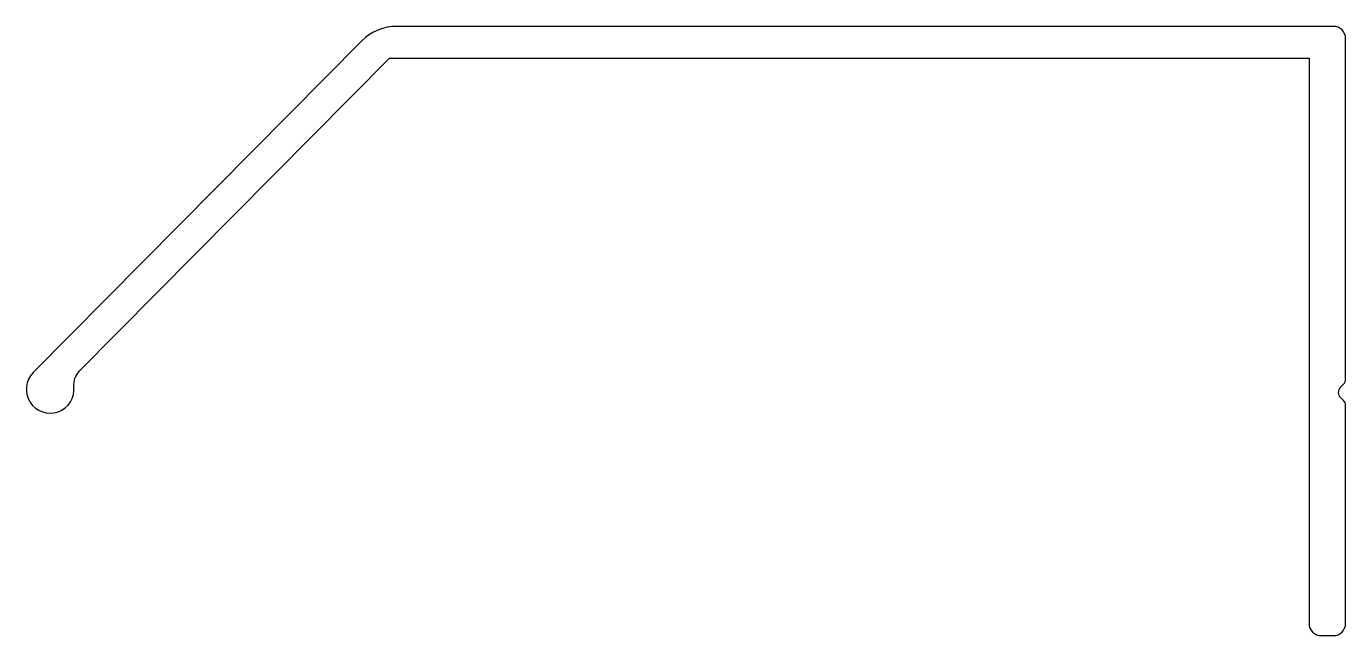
# Model space of a CAD drawing. Extents: x 2830.5 to 2884.5, y 1160.2 to 1185.2.
import ezdxf

# ---------------------------------------------------------------- set-up
doc = ezdxf.new("R2010")
doc.units = 0
doc.layers.get('0').update_dxf_attribs({"linetype": 'CONTINUOUS'})

msp = doc.modelspace()

# ---------------------------------------------------------------- linework, layer by layer
for p, q in [((2884.036, 1185.195), (2845.636, 1185.195)), ((2844.215, 1184.602), (2830.74, 1170.987)), ((2884.536, 1170.726), (2884.536, 1184.695)), ((2832.613, 1171.031), (2845.344, 1183.895)), ((2845.344, 1183.895), (2883.036, 1183.895)), ((2883.036, 1183.895), (2883.036, 1160.695)), ((2884.324, 1170.389), (2884.449, 1170.514)), ((2884.449, 1169.84), (2884.324, 1169.965)), ((2884.536, 1160.695), (2884.536, 1169.628)), ((2883.536, 1160.195), (2884.036, 1160.195))]:
    msp.add_line(p, q)
for centre, radius, start, end in [((2845.636, 1183.195), 2, 90, 135.2962), ((2884.036, 1184.695), 0.5, 0, 90), ((2831.433, 1170.301), 0.975, 135.2962, 6.7468), ((2833.146, 1170.504), 0.75, 135.2962, 186.7468), ((2884.536, 1170.177), 0.3, 135, 225), ((2884.236, 1170.726), 0.3, 315, 0), ((2884.236, 1169.628), 0.3, 0, 45), ((2883.536, 1160.695), 0.5, 180, 270), ((2884.036, 1160.695), 0.5, 270, 0)]:
    msp.add_arc(centre, radius, start, end)

doc.saveas('drawing.dxf')
